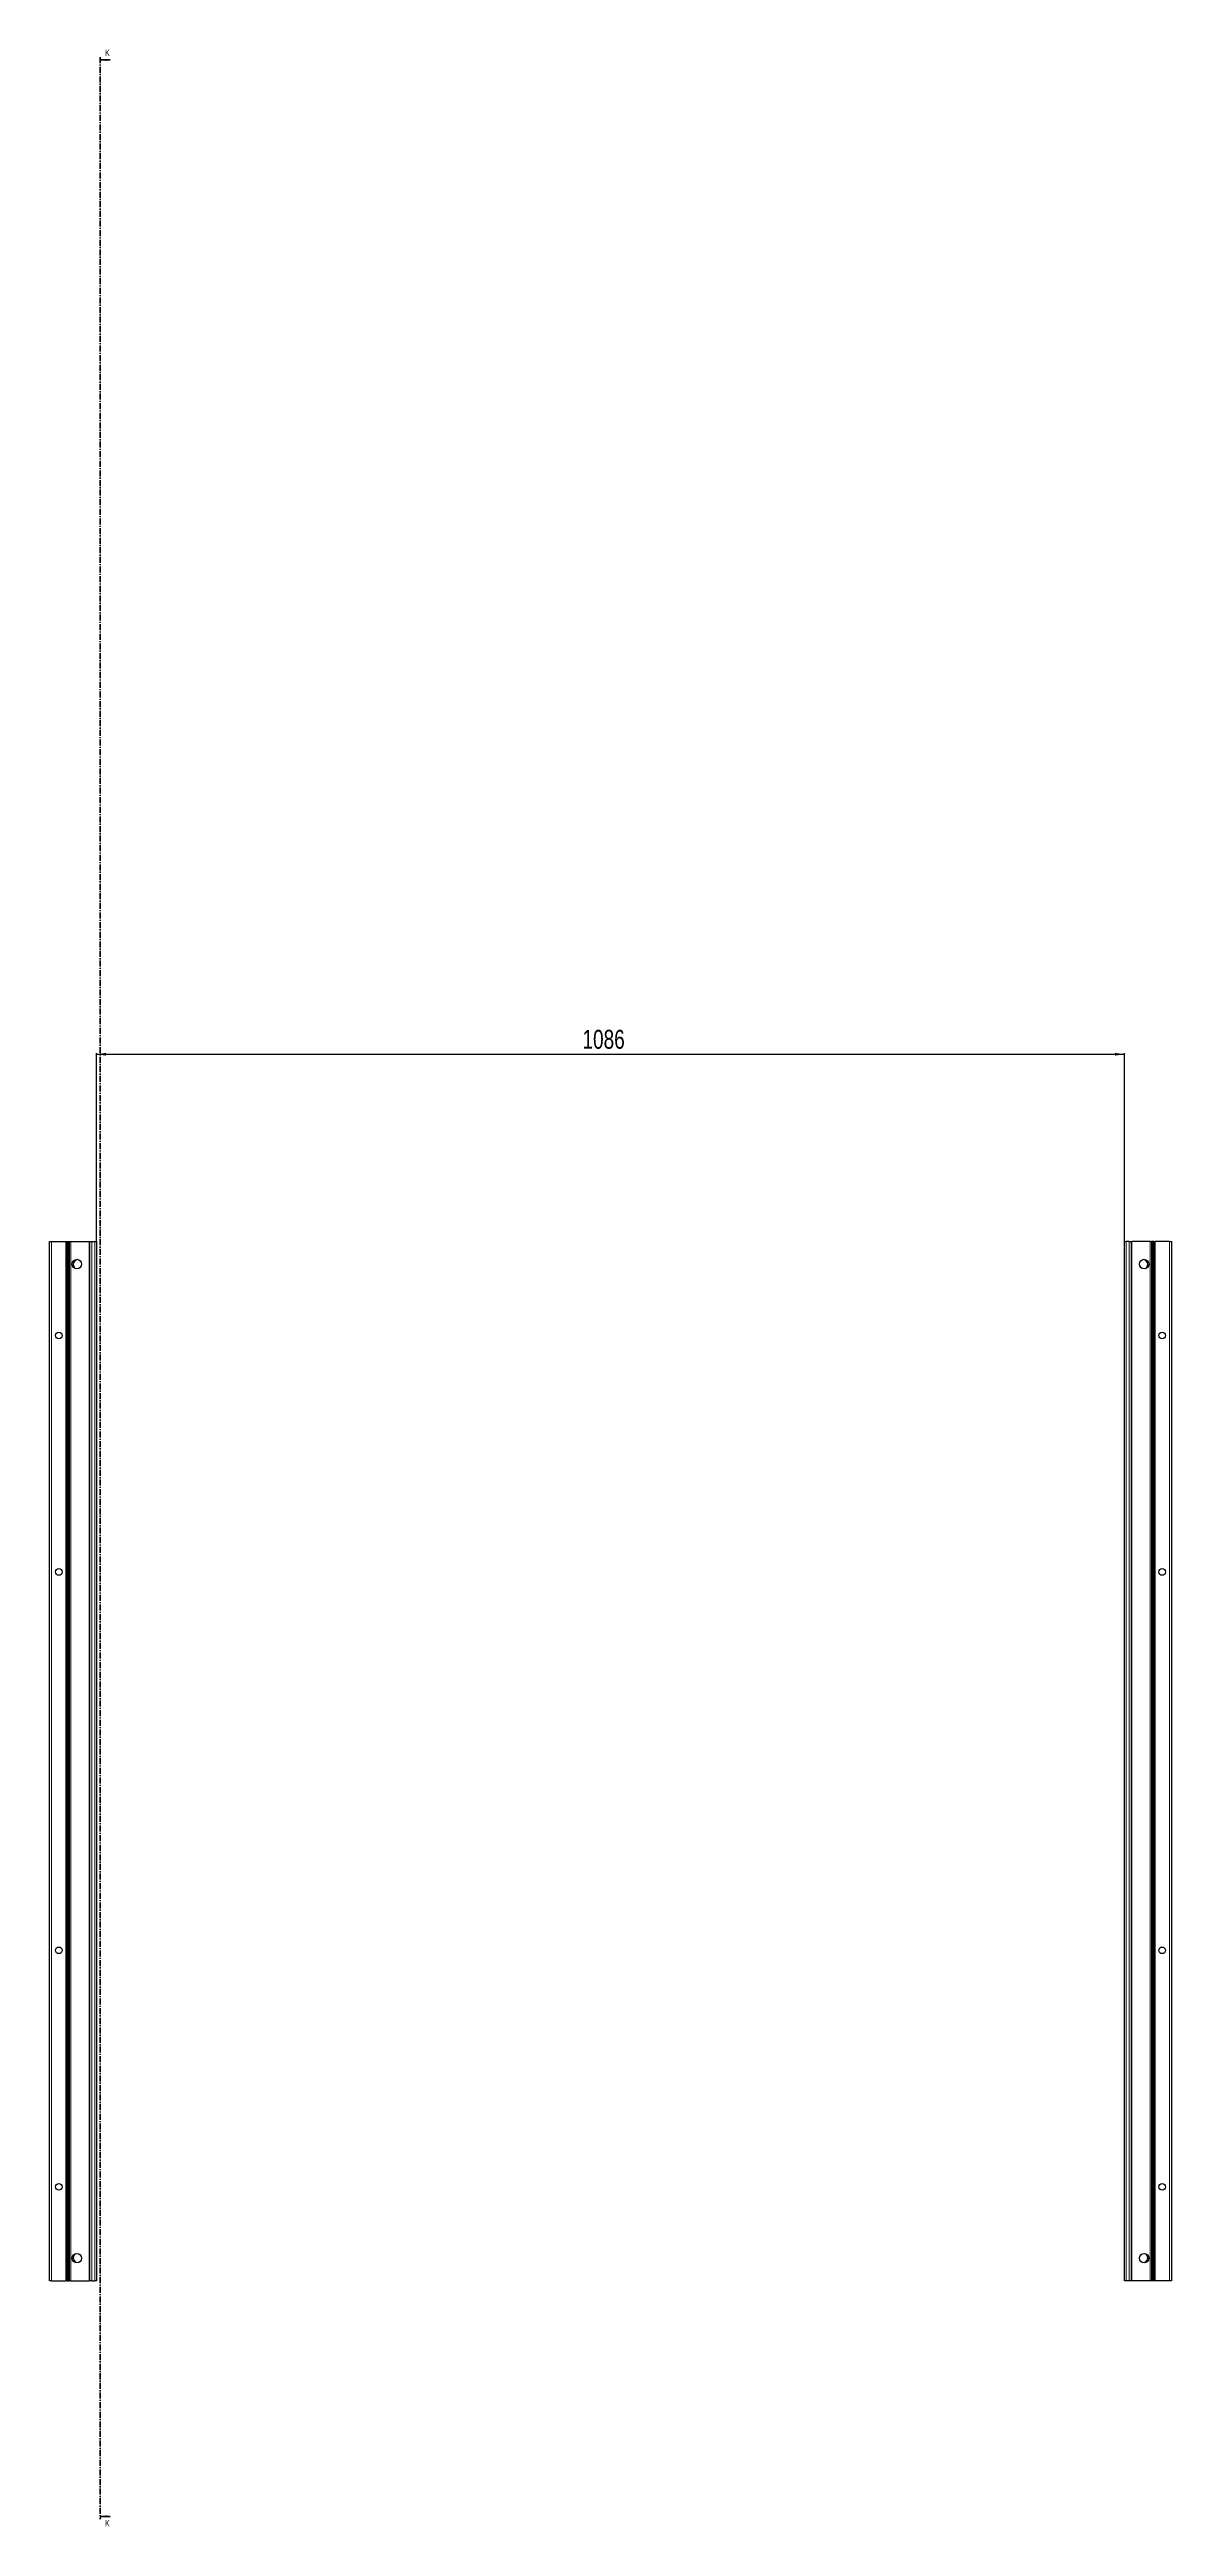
# Model space of a CAD drawing. Header units: millimetres. Extents: x -199 to 5878, y -2447 to 1507.
# Drawn here: x 2434 to 3619, y -1111 to 1507 of the extents above; entities that cross this region are included whole.
import ezdxf

# ---------------------------------------------------------------- set-up
doc = ezdxf.new("R2010")
doc.units = ezdxf.units.MM
doc.linetypes.add('CENTER', pattern=[10.16, 6.35, -1.27, 1.27, -1.27])
doc.layers.add('FORMAT', color=7, linetype='Continuous')
doc.styles.add('SLDTEXTSTYLE0', font='TXT', dxfattribs={"width": 0.75})
doc.dimstyles.new('SLDDIMSTYLE0', dxfattribs={"dimtxt": 20, "dimasz": 10, "dimexe": 0, "dimexo": 0.0625, "dimgap": 5, "dimtad": 2, "dimdec": 1, "dimrnd": 1e-09, "dimzin": 12, "dimdsep": 46, "dimtxsty": 'SLDTEXTSTYLE0', "dimsah": 1, "dimcen": 0.09, "dimadec": 0, "dimazin": 3, "dimtfac": 1, "dimtofl": 0, "dimtmove": 0, "dimatfit": 3, "dimfxl": 0, "dimfrac": 2, "dimtolj": 1, "dimtzin": 12, "dimarcsym": 0})

# ---------------------------------------------------------------- blocks, each defined once
blk = doc.blocks.new('_D_4')
at = {"layer": 'FORMAT'}
for p, q in [((2483.6, 247.2), (2483.6, 446)), ((3569.6, 247.2), (3569.6, 446)), ((2483.6, 445), (3569.6, 445))]:
    blk.add_line(p, q, dxfattribs=at)
for points in [[(2483.6, 445), (2493.6, 443.5), (2493.6, 446.5)], [(3569.6, 445), (3559.6, 446.5), (3559.6, 443.5)]]:
    blk.add_solid(points, dxfattribs=at)
at = {"layer": 'FORMAT', "insert": (2997, 470.8), "char_height": 20, "attachment_point": 1, "style": 'SLDTEXTSTYLE0'}
blk.add_mtext('1086', dxfattribs=at)

msp = doc.modelspace()

# ---------------------------------------------------------------- linework, layer by layer
at = {"color": 7, "linetype": 'CENTER', "lineweight": 35}
msp.add_line((2487.32, 1499.09), (2487.32, -1103.67), dxfattribs=at)
at = {"color": 7, "linetype": 'Continuous', "lineweight": 35}
for p, q in [((2497.96, 1496.09), (2487.32, 1496.09)), ((2497.96, -1100.67), (2487.32, -1100.67))]:
    msp.add_line(p, q, dxfattribs=at)
at = {"color": 7, "linetype": 'Continuous', "lineweight": 25}
for p, q in [((2433.89, -851.79), (2433.89, 247.21)), ((2433.89, 247.21), (2435.89, 247.21)), ((2435.89, 247.21), (2451.24, 247.21)), ((2451.24, 247.21), (2451.89, 247.21)), ((2451.89, 223.46), (2451.89, 247.21)), ((2451.89, 247.21), (2452.47, 247.21)), ((2452.47, 247.21), (2453.68, 247.21)), ((2453.68, 247.21), (2453.68, -851.79)), ((2453.68, 247.21), (2453.71, 247.21)), ((2453.71, 247.21), (2453.71, -851.79)), ((2453.71, 247.21), (2454.92, 247.21)), ((2454.92, 247.21), (2456.33, 247.21)), ((2456.33, 247.21), (2475.74, 247.21)), ((2475.74, 247.21), (2476.39, 247.21)), ((2476.39, -851.79), (2476.39, 247.21)), ((2476.39, 247.21), (2478.39, 247.21)), ((2478.39, 247.21), (2481.59, 247.21)), ((2481.59, 247.21), (2483.59, 247.21)), ((2483.59, 247.21), (2483.59, -851.79)), ((3569.59, -851.79), (3569.59, 247.21)), ((3569.59, 247.21), (3571.59, 247.21)), ((3574.79, 247.21), (3571.59, 247.21)), ((3574.79, 247.21), (3576.79, 247.21)), ((3576.79, 247.21), (3576.79, -851.79)), ((3576.79, 247.21), (3577.44, 247.21)), ((3596.84, 247.21), (3577.44, 247.21)), ((3596.84, 247.21), (3598.25, 247.21)), ((3599.46, 247.21), (3598.25, 247.21)), ((3599.46, -851.79), (3599.46, 247.21)), ((3599.49, 247.21), (3599.46, 247.21)), ((3599.49, -851.79), (3599.49, 247.21)), ((3600.7, 247.21), (3599.49, 247.21)), ((3600.7, 247.21), (3601.29, 247.21)), ((3601.29, 247.21), (3601.29, 223.46)), ((3601.29, 247.21), (3601.94, 247.21)), ((3617.29, 247.21), (3601.94, 247.21)), ((3617.29, 247.21), (3619.29, 247.21)), ((3619.29, 247.21), (3619.29, -851.79)), ((2451.95, 223.35), (2451.89, 223.46)), ((2451.89, 223.46), (2451.89, 221.96)), ((2451.89, 221.96), (2451.95, 222.06)), ((2451.89, 173.46), (2451.89, 221.96)), ((2451.95, 222.06), (2451.95, 223.35)), ((2461.94, 227.73), (2461.94, 228.14)), ((3591.24, 228.14), (3591.24, 227.73)), ((3601.29, 223.46), (3601.23, 223.35)), ((3601.23, 223.35), (3601.23, 222.06)), ((3601.23, 222.06), (3601.29, 221.96)), ((3601.29, 221.96), (3601.29, 223.46)), ((3601.29, 221.96), (3601.29, 173.46)), ((2451.95, 173.35), (2451.89, 173.46)), ((2451.89, 173.46), (2451.89, 171.96)), ((2451.89, 171.96), (2451.95, 172.06)), ((2451.89, 123.46), (2451.89, 171.96)), ((2451.95, 172.06), (2451.95, 173.35)), ((3601.29, 173.46), (3601.23, 173.35)), ((3601.23, 173.35), (3601.23, 172.06)), ((3601.23, 172.06), (3601.29, 171.96)), ((3601.29, 171.96), (3601.29, 173.46)), ((3601.29, 171.96), (3601.29, 123.46)), ((2451.95, 123.35), (2451.89, 123.46)), ((2451.89, 123.46), (2451.89, 121.96)), ((2451.89, 121.96), (2451.95, 122.06)), ((2451.89, 73.46), (2451.89, 121.96)), ((2451.95, 122.06), (2451.95, 123.35)), ((3601.29, 123.46), (3601.23, 123.35)), ((3601.23, 123.35), (3601.23, 122.06)), ((3601.23, 122.06), (3601.29, 121.96)), ((3601.29, 121.96), (3601.29, 123.46)), ((3601.29, 121.96), (3601.29, 73.46)), ((2451.95, 73.35), (2451.89, 73.46)), ((2451.89, 73.46), (2451.89, 71.96)), ((2451.89, 71.96), (2451.95, 72.06)), ((2451.89, 23.46), (2451.89, 71.96)), ((2451.95, 72.06), (2451.95, 73.35)), ((3601.29, 73.46), (3601.23, 73.35)), ((3601.23, 73.35), (3601.23, 72.06)), ((3601.23, 72.06), (3601.29, 71.96)), ((3601.29, 71.96), (3601.29, 73.46)), ((3601.29, 71.96), (3601.29, 23.46)), ((2451.95, 23.35), (2451.89, 23.46)), ((2451.89, 23.46), (2451.89, 21.96)), ((2451.89, 21.96), (2451.95, 22.06)), ((2451.89, -26.54), (2451.89, 21.96)), ((2451.95, 22.06), (2451.95, 23.35)), ((3601.29, 23.46), (3601.23, 23.35)), ((3601.23, 23.35), (3601.23, 22.06)), ((3601.23, 22.06), (3601.29, 21.96)), ((3601.29, 21.96), (3601.29, 23.46)), ((3601.29, 21.96), (3601.29, -26.54)), ((2451.95, -26.65), (2451.89, -26.54)), ((2451.89, -26.54), (2451.89, -28.04)), ((2451.89, -28.04), (2451.95, -27.94)), ((2451.89, -76.54), (2451.89, -28.04)), ((2451.95, -27.94), (2451.95, -26.65)), ((3601.29, -26.54), (3601.23, -26.65)), ((3601.23, -26.65), (3601.23, -27.94)), ((3601.23, -27.94), (3601.29, -28.04)), ((3601.29, -28.04), (3601.29, -26.54)), ((3601.29, -28.04), (3601.29, -76.54)), ((2451.95, -76.65), (2451.89, -76.54)), ((2451.89, -76.54), (2451.89, -78.04)), ((2451.89, -78.04), (2451.95, -77.94)), ((2451.89, -126.54), (2451.89, -78.04)), ((2451.95, -77.94), (2451.95, -76.65)), ((3601.29, -76.54), (3601.23, -76.65)), ((3601.23, -76.65), (3601.23, -77.94)), ((3601.23, -77.94), (3601.29, -78.04)), ((3601.29, -78.04), (3601.29, -76.54)), ((3601.29, -78.04), (3601.29, -126.54)), ((2451.95, -126.65), (2451.89, -126.54)), ((2451.89, -126.54), (2451.89, -128.04)), ((2451.89, -128.04), (2451.95, -127.94)), ((2451.89, -176.54), (2451.89, -128.04)), ((2451.95, -127.94), (2451.95, -126.65)), ((3601.29, -126.54), (3601.23, -126.65)), ((3601.23, -126.65), (3601.23, -127.94)), ((3601.23, -127.94), (3601.29, -128.04)), ((3601.29, -128.04), (3601.29, -126.54)), ((3601.29, -128.04), (3601.29, -176.54)), ((2451.95, -176.65), (2451.89, -176.54)), ((2451.89, -176.54), (2451.89, -178.04)), ((2451.89, -178.04), (2451.95, -177.94)), ((2451.89, -226.54), (2451.89, -178.04)), ((2451.95, -177.94), (2451.95, -176.65)), ((3601.29, -176.54), (3601.23, -176.65)), ((3601.23, -176.65), (3601.23, -177.94)), ((3601.23, -177.94), (3601.29, -178.04)), ((3601.29, -178.04), (3601.29, -176.54)), ((3601.29, -178.04), (3601.29, -226.54)), ((2451.95, -226.65), (2451.89, -226.54)), ((2451.89, -226.54), (2451.89, -228.04)), ((2451.89, -228.04), (2451.95, -227.94)), ((2451.89, -276.54), (2451.89, -228.04)), ((2451.95, -227.94), (2451.95, -226.65)), ((3601.29, -226.54), (3601.23, -226.65)), ((3601.23, -226.65), (3601.23, -227.94)), ((3601.23, -227.94), (3601.29, -228.04)), ((3601.29, -228.04), (3601.29, -226.54)), ((3601.29, -228.04), (3601.29, -276.54)), ((2451.95, -276.65), (2451.89, -276.54)), ((2451.89, -276.54), (2451.89, -278.04)), ((2451.89, -278.04), (2451.95, -277.94)), ((2451.89, -326.54), (2451.89, -278.04)), ((2451.95, -277.94), (2451.95, -276.65)), ((3601.29, -276.54), (3601.23, -276.65)), ((3601.23, -276.65), (3601.23, -277.94)), ((3601.23, -277.94), (3601.29, -278.04)), ((3601.29, -278.04), (3601.29, -276.54)), ((3601.29, -278.04), (3601.29, -326.54)), ((2451.95, -326.65), (2451.89, -326.54)), ((2451.89, -326.54), (2451.89, -328.04)), ((2451.89, -328.04), (2451.95, -327.94)), ((2451.89, -376.54), (2451.89, -328.04)), ((2451.95, -327.94), (2451.95, -326.65)), ((3601.29, -326.54), (3601.23, -326.65)), ((3601.23, -326.65), (3601.23, -327.94)), ((3601.23, -327.94), (3601.29, -328.04)), ((3601.29, -328.04), (3601.29, -326.54)), ((3601.29, -328.04), (3601.29, -376.54)), ((2451.95, -376.65), (2451.89, -376.54)), ((2451.89, -376.54), (2451.89, -378.04)), ((2451.89, -378.04), (2451.95, -377.94)), ((2451.89, -426.54), (2451.89, -378.04)), ((2451.95, -377.94), (2451.95, -376.65)), ((3601.29, -376.54), (3601.23, -376.65)), ((3601.23, -376.65), (3601.23, -377.94)), ((3601.23, -377.94), (3601.29, -378.04)), ((3601.29, -378.04), (3601.29, -376.54)), ((3601.29, -378.04), (3601.29, -426.54)), ((2451.95, -426.65), (2451.89, -426.54)), ((2451.89, -426.54), (2451.89, -428.04)), ((2451.89, -428.04), (2451.95, -427.94)), ((2451.89, -476.54), (2451.89, -428.04)), ((2451.95, -427.94), (2451.95, -426.65)), ((3601.29, -426.54), (3601.23, -426.65)), ((3601.23, -426.65), (3601.23, -427.94)), ((3601.23, -427.94), (3601.29, -428.04)), ((3601.29, -428.04), (3601.29, -426.54)), ((3601.29, -428.04), (3601.29, -476.54)), ((2451.95, -476.65), (2451.89, -476.54)), ((2451.89, -476.54), (2451.89, -478.04)), ((2451.89, -478.04), (2451.95, -477.94)), ((2451.89, -526.54), (2451.89, -478.04)), ((2451.95, -477.94), (2451.95, -476.65)), ((3601.29, -476.54), (3601.23, -476.65)), ((3601.23, -476.65), (3601.23, -477.94)), ((3601.23, -477.94), (3601.29, -478.04)), ((3601.29, -478.04), (3601.29, -476.54)), ((3601.29, -478.04), (3601.29, -526.54)), ((2451.95, -526.65), (2451.89, -526.54)), ((2451.89, -526.54), (2451.89, -528.04)), ((2451.89, -528.04), (2451.95, -527.94)), ((2451.89, -576.54), (2451.89, -528.04)), ((2451.95, -527.94), (2451.95, -526.65)), ((3601.29, -526.54), (3601.23, -526.65)), ((3601.23, -526.65), (3601.23, -527.94)), ((3601.23, -527.94), (3601.29, -528.04)), ((3601.29, -528.04), (3601.29, -526.54)), ((3601.29, -528.04), (3601.29, -576.54)), ((2451.95, -576.65), (2451.89, -576.54)), ((2451.89, -576.54), (2451.89, -578.04)), ((2451.89, -578.04), (2451.95, -577.94)), ((2451.89, -626.54), (2451.89, -578.04)), ((2451.95, -577.94), (2451.95, -576.65)), ((3601.29, -576.54), (3601.23, -576.65)), ((3601.23, -576.65), (3601.23, -577.94)), ((3601.23, -577.94), (3601.29, -578.04)), ((3601.29, -578.04), (3601.29, -576.54)), ((3601.29, -578.04), (3601.29, -626.54)), ((2451.95, -626.65), (2451.89, -626.54)), ((2451.89, -626.54), (2451.89, -628.04)), ((2451.89, -628.04), (2451.95, -627.94)), ((2451.89, -676.54), (2451.89, -628.04)), ((2451.95, -627.94), (2451.95, -626.65)), ((3601.29, -626.54), (3601.23, -626.65)), ((3601.23, -626.65), (3601.23, -627.94)), ((3601.23, -627.94), (3601.29, -628.04)), ((3601.29, -628.04), (3601.29, -626.54)), ((3601.29, -628.04), (3601.29, -676.54)), ((2451.95, -676.65), (2451.89, -676.54)), ((2451.89, -676.54), (2451.89, -678.04)), ((2451.89, -678.04), (2451.95, -677.94)), ((2451.89, -726.54), (2451.89, -678.04)), ((2451.95, -677.94), (2451.95, -676.65)), ((3601.29, -676.54), (3601.23, -676.65)), ((3601.23, -676.65), (3601.23, -677.94)), ((3601.23, -677.94), (3601.29, -678.04)), ((3601.29, -678.04), (3601.29, -676.54)), ((3601.29, -678.04), (3601.29, -726.54)), ((2451.95, -726.65), (2451.89, -726.54)), ((2451.89, -726.54), (2451.89, -728.04)), ((2451.89, -728.04), (2451.95, -727.94)), ((2451.89, -776.54), (2451.89, -728.04)), ((2451.95, -727.94), (2451.95, -726.65)), ((3601.29, -726.54), (3601.23, -726.65)), ((3601.23, -726.65), (3601.23, -727.94)), ((3601.23, -727.94), (3601.29, -728.04)), ((3601.29, -728.04), (3601.29, -726.54)), ((3601.29, -728.04), (3601.29, -776.54)), ((2451.95, -776.65), (2451.89, -776.54)), ((2451.89, -776.54), (2451.89, -778.04)), ((2451.89, -778.04), (2451.95, -777.94)), ((2451.89, -826.54), (2451.89, -778.04)), ((2451.95, -777.94), (2451.95, -776.65)), ((3601.29, -776.54), (3601.23, -776.65)), ((3601.23, -776.65), (3601.23, -777.94)), ((3601.23, -777.94), (3601.29, -778.04)), ((3601.29, -778.04), (3601.29, -776.54)), ((3601.29, -778.04), (3601.29, -826.54)), ((2451.95, -826.65), (2451.89, -826.54)), ((2451.89, -826.54), (2451.89, -828.04)), ((2451.89, -828.04), (2451.95, -827.94)), ((2451.89, -851.79), (2451.89, -828.04)), ((2451.95, -827.94), (2451.95, -826.65)), ((2461.94, -832.73), (2461.94, -832.32)), ((3591.24, -832.32), (3591.24, -832.73)), ((3601.29, -826.54), (3601.23, -826.65)), ((3601.23, -826.65), (3601.23, -827.94)), ((3601.23, -827.94), (3601.29, -828.04)), ((3601.29, -828.04), (3601.29, -826.54)), ((3601.29, -828.04), (3601.29, -851.79)), ((2435.89, -851.79), (2433.89, -851.79)), ((2435.89, -851.79), (2451.24, -851.79)), ((2451.89, -851.79), (2451.24, -851.79)), ((2452.47, -851.79), (2451.89, -851.79)), ((2452.47, -851.79), (2453.68, -851.79)), ((2453.68, -851.79), (2453.71, -851.79)), ((2453.71, -851.79), (2454.92, -851.79)), ((2456.33, -851.79), (2454.92, -851.79)), ((2456.33, -851.79), (2475.74, -851.79)), ((2476.39, -851.79), (2475.74, -851.79)), ((2478.39, -851.79), (2476.39, -851.79)), ((2478.39, -851.79), (2481.59, -851.79)), ((2483.59, -851.79), (2481.59, -851.79)), ((3571.59, -851.79), (3569.59, -851.79)), ((3574.79, -851.79), (3571.59, -851.79)), ((3576.79, -851.79), (3574.79, -851.79)), ((3577.44, -851.79), (3576.79, -851.79)), ((3596.84, -851.79), (3577.44, -851.79)), ((3598.25, -851.79), (3596.84, -851.79)), ((3599.46, -851.79), (3598.25, -851.79)), ((3599.49, -851.79), (3599.46, -851.79)), ((3600.7, -851.79), (3599.49, -851.79)), ((3601.29, -851.79), (3600.7, -851.79)), ((3601.94, -851.79), (3601.29, -851.79)), ((3617.29, -851.79), (3601.94, -851.79)), ((3619.29, -851.79), (3617.29, -851.79))]:
    msp.add_line(p, q, dxfattribs=at)
at = {"color": 8, "linetype": 'Continuous', "lineweight": 18}
for p, q in [((2435.89, 247.21), (2435.89, -851.79)), ((2451.24, -851.79), (2451.24, 247.21)), ((2452.47, 247.21), (2452.47, -851.79)), ((2454.92, -851.79), (2454.92, 247.21)), ((2456.33, 247.21), (2456.33, -851.79)), ((2475.74, -851.79), (2475.74, 247.21)), ((2478.39, 247.21), (2478.39, -851.79)), ((2481.59, -851.79), (2481.59, 247.21)), ((3571.59, 247.21), (3571.59, -851.79)), ((3574.79, -851.79), (3574.79, 247.21)), ((3577.44, 247.21), (3577.44, -851.79)), ((3596.84, -851.79), (3596.84, 247.21)), ((3598.25, 247.21), (3598.25, -851.79)), ((3600.7, -851.79), (3600.7, 247.21)), ((3601.94, 247.21), (3601.94, -851.79)), ((3617.29, -851.79), (3617.29, 247.21))]:
    msp.add_line(p, q, dxfattribs=at)
at = {"color": 7, "linetype": 'Continuous', "lineweight": 25}
for centre, radius in [((2462.74, 223.21), 5), ((3590.44, 223.21), 5), ((2443.79, 147.71), 3.5), ((3609.39, 147.71), 3.5), ((2443.79, -102.29), 3.5), ((3609.39, -102.29), 3.5), ((2443.79, -502.29), 3.5), ((3609.39, -502.29), 3.5), ((2443.79, -752.29), 3.5), ((3609.39, -752.29), 3.5), ((2462.74, -827.79), 5), ((3590.44, -827.79), 5)]:
    msp.add_circle(centre, radius, dxfattribs=at)
for centre, radius, start, end in [((2464.24, 222.71), 5.25, 119.14074, 233.81086), ((2461.44, 227.73), 0.5, 299.14074, 0), ((3591.74, 227.73), 0.5, 180, 240.85926), ((3588.94, 222.71), 5.25, 306.1892, 60.85926), ((2464.24, -827.29), 5.25, 126.18914, 240.85926), ((2461.44, -832.32), 0.5, 0, 60.85926), ((3591.74, -832.32), 0.5, 119.14074, 180), ((3588.94, -827.29), 5.25, 299.14074, 53.81073)]:
    msp.add_arc(centre, radius, start, end, dxfattribs=at)
at = {"color": 7, "linetype": 'Continuous', "lineweight": 35}
for points in [[(2487.32, 1496.09), (2494.32, 1494.97), (2494.32, 1497.21)], [(2487.32, -1100.67), (2494.32, -1101.79), (2494.32, -1099.55)]]:
    msp.add_solid(points, dxfattribs=at)

# ---------------------------------------------------------------- texts
at = {"color": 7, "linetype": 'Continuous', "char_height": 7, "attachment_point": 1, "style": 'SLDTEXTSTYLE0'}
for insert in [(2492.48, 1507.15), (2492.48, -1104.36)]:
    msp.add_mtext('K', dxfattribs=dict(at, insert=insert))

# ---------------------------------------------------------------- dimensions: what is measured, and where the dimension line sits
at = {"layer": 'FORMAT'}
dim = msp.add_linear_dim(base=(3569.59, 445), p1=(2483.59, 247.21), p2=(3569.59, 247.21), angle=0, dimstyle='SLDDIMSTYLE0', dxfattribs=at)
dim.commit()
dim.dimension.update_dxf_attribs({"geometry": '_D_4', "text_midpoint": (3026.59, 445), "dimtype": 160})

doc.saveas('drawing.dxf')
